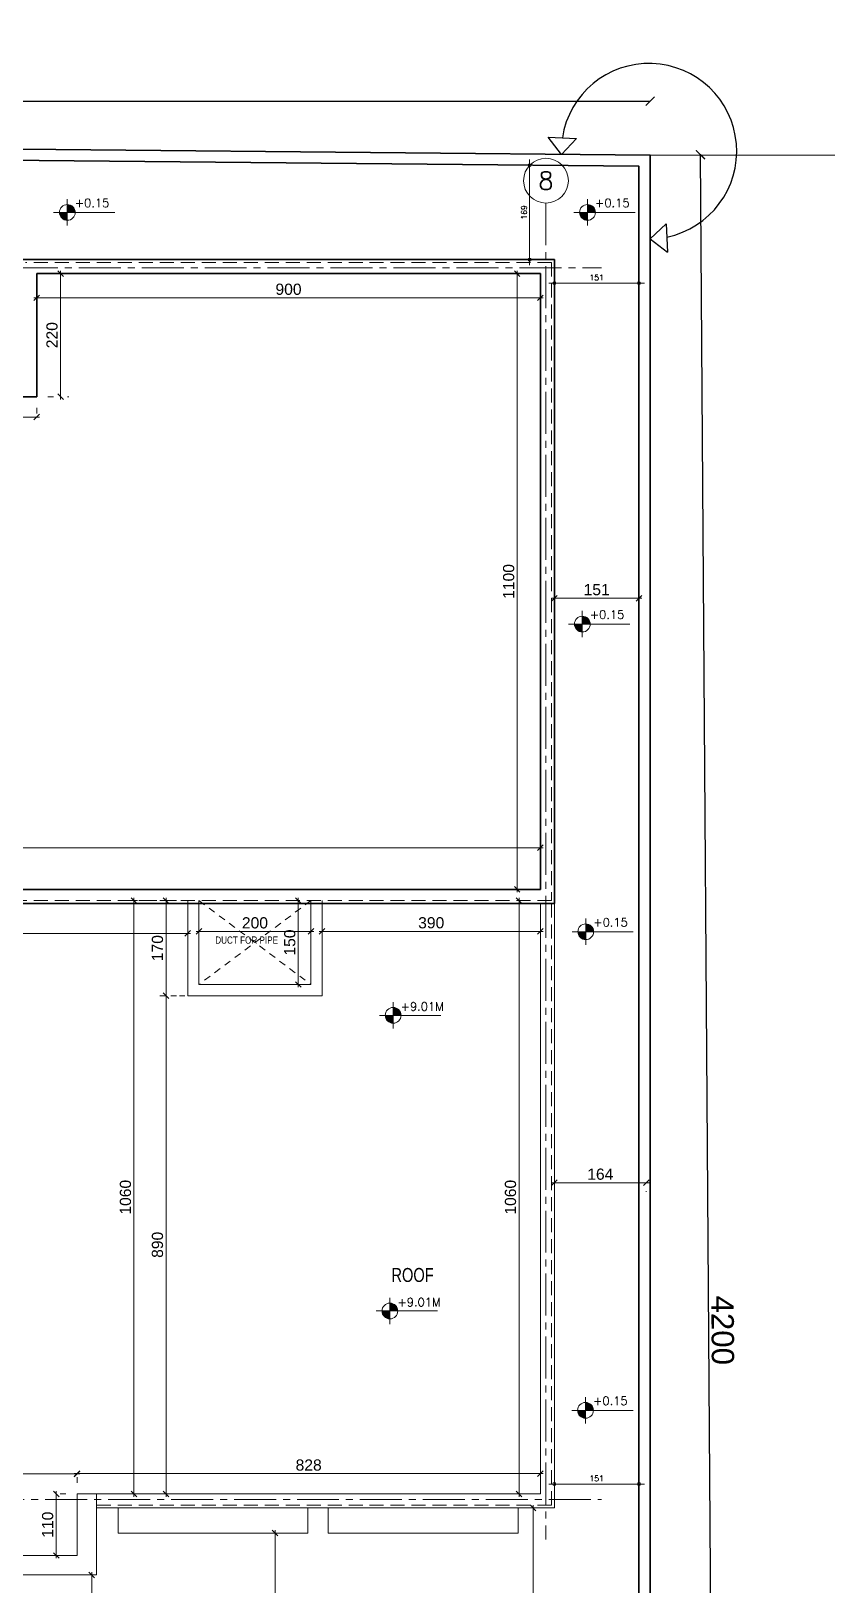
# Model space of a CAD drawing. Header units: millimetres. Extents: x -11627 to -10952, y 10244 to 10588.
# Drawn here: x -11478.81 to -11464.59, y 10466.08 to 10493.84 of the extents above; entities that cross this region are included whole.
import ezdxf
from ezdxf.enums import TextEntityAlignment as Align

# ---------------------------------------------------------------- set-up
doc = ezdxf.new("R2010")
doc.units = ezdxf.units.MM
doc.header["$PDMODE"] = 35
for name, pattern in [('DOT', [0.25, 0, -0.25]), ('GROUND FLOOR XREF - option 3$0$FATHER FR$0$CENTER2', [1.125, 0.75, -0.125, 0.125, -0.125]), ('HIDDEN', [0.375, 0.25, -0.125]), ('HIDDEN2', [0.1875, 0.125, -0.0625])]:
    doc.linetypes.add(name, pattern=pattern)
doc.layers.get('0').update_dxf_attribs({"lineweight": 5})
doc.layers.get('DEFPOINTS').update_dxf_attribs({"lineweight": 5})
for name, color, linetype, lineweight in [('A-AXIS LINE', 8, 'GROUND FLOOR XREF - option 3$0$FATHER FR$0$CENTER2', 0), ('A-AXIS TEXT', 54, 'Continuous', 9), ('A-GEN DIMS INTERNAL', 86, 'Continuous', 5), ('A-LEVEL TAG', 23, 'Continuous', 9), ('A-STAIR HIDDEN', 251, 'HIDDEN', 9), ('A-TEXT', 3, 'Continuous', 13), ('DIM IN', 191, 'Continuous', 5), ('hidden', 251, 'HIDDEN2', 5), ('LINE-3', 21, 'Continuous', 25), ('STAIR', 34, 'Continuous', 5), ('SYMBOLS LEVEL', 233, 'Continuous', 5), ('WALLS', 4, 'Continuous', 35)]:
    doc.layers.add(name, color=color, linetype=linetype, lineweight=lineweight)
doc.layers.add('A-OUTER DIMENSION', color=52, linetype='Continuous')
doc.styles.add('Arcan Template Sheet A1$0$banda$0$BANDA AD-0705$0$ZFP', font='')
doc.styles.add('Axis-Circle', font='ROMANS.shx', dxfattribs={"height": 0.4})
doc.styles.add('GROUND FLOOR XREF - option 3$0$STYLE1', font='arial.ttf', dxfattribs={"height": 0.2})
doc.styles.add('T20-200', font='ROMANS.SHX', dxfattribs={"height": 0.4})
doc.styles.add('T20-50', font='ROMANS.SHX', dxfattribs={"height": 0.1})
doc.styles.add('TEXTS', font='arial.ttf', dxfattribs={"width": 0.8})
doc.styles.get('Arcan Template Sheet A1$0$banda$0$BANDA AD-0705$0$ZFP').set_extended_font_data('Swis721 BT')
doc.dimstyles.new('D50', dxfattribs={"dimtxt": 0.1, "dimasz": 0.05, "dimexe": 0, "dimexo": 0, "dimgap": 0.05, "dimtad": 1, "dimdec": 0, "dimlfac": 100, "dimzin": 0, "dimdsep": 46, "dimtxsty": 'T20-50', "dimblk": 'DOT1', "dimcen": 0.05, "dimse1": 1, "dimse2": 1, "dimclrd": 256, "dimclre": 256, "dimclrt": 256, "dimadec": 0, "dimazin": 0, "dimtfac": 10, "dimtdec": 0, "dimtix": 1, "dimtmove": 2, "dimatfit": 3, "dimldrblk": 'DOT', "dimfxl": 1, "dimtolj": 1, "dimtzin": 0, "dimlwd": -1, "dimlwe": -1, "dimarcsym": 0})
doc.dimstyles.new('DIM 100', dxfattribs={"dimtxt": 0.2, "dimasz": 0.1, "dimexe": 0.15, "dimexo": 0.2, "dimgap": 0.05, "dimtad": 1, "dimdec": 0, "dimlfac": 100, "dimzin": 1, "dimdsep": 46, "dimtxsty": 'GROUND FLOOR XREF - option 3$0$STYLE1', "dimblk": 'OBLIQUE', "dimcen": 0.02, "dimdle": 0.05, "dimclrd": 256, "dimclre": 6, "dimclrt": 3, "dimadec": 1, "dimazin": 0, "dimtfac": 0.9, "dimtdec": 0, "dimtix": 1, "dimtofl": 0, "dimtmove": 2, "dimatfit": 3, "dimldrblk": 'ARCHTICK', "dimfxl": 1, "dimtolj": 1, "dimtzin": 12, "dimlwd": -1, "dimlwe": -1, "dimarcsym": 0})
doc.dimstyles.new('DIM-LAYOUT', dxfattribs={"dimscale": 0.08, "dimtxt": 5, "dimasz": 2, "dimexe": 100, "dimexo": 100, "dimgap": 0.5, "dimtad": 1, "dimdec": 0, "dimlfac": 100, "dimdsep": 46, "dimtxsty": 'Arcan Template Sheet A1$0$banda$0$BANDA AD-0705$0$ZFP', "dimblk": 'ARCHTICK', "dimcen": 0.2, "dimse1": 1, "dimse2": 1, "dimclrd": 256, "dimclre": 256, "dimclrt": 30, "dimazin": 2, "dimtfac": 1, "dimtdec": 0, "dimtix": 1, "dimtmove": 2, "dimatfit": 3, "dimldrblk": 'ARCHTICK', "dimfxl": 1, "dimtolj": 1, "dimtzin": 0, "dimlwd": -1, "dimarcsym": 0})

# ---------------------------------------------------------------- blocks, each defined once
blk = doc.blocks.new('_ArchTick')
at = {"color": 0, "linetype": 'ByBlock', "const_width": 0.15}
blk.add_lwpolyline([(-0.5, -0.5), (0.5, 0.5)], dxfattribs=at)
blk = doc.blocks.new('*D731')
at = {"layer": 'A-OUTER DIMENSION', "transparency": 16777216}
blk.add_line((-11466.547, 10449.633), (-11466.847, 10491.633), dxfattribs=at)
at = {"layer": 'DEFPOINTS', "color": 0, "transparency": 16777216}
for p in [(-11467.746, 10491.626), (-11466.847, 10491.633), (-11467.446, 10449.626)]:
    blk.add_point(p, dxfattribs=at)
at = {"layer": 'A-OUTER DIMENSION', "transparency": 16777216, "xscale": 0.16, "yscale": 0.16, "zscale": 0.16}
for p, rotation in [((-11466.847, 10491.633), 90.40924860803396), ((-11466.547, 10449.633), 270.409248608034)]:
    blk.add_blockref('_ArchTick', p, dxfattribs=dict(at, rotation=rotation))
at = {"layer": 'A-OUTER DIMENSION', "color": 30, "transparency": 16777216, "insert": (-11466.452, 10470.634), "char_height": 0.4, "attachment_point": 5, "rotation": 270.4092, "style": 'Arcan Template Sheet A1$0$banda$0$BANDA AD-0705$0$ZFP'}
blk.add_mtext('\\A1;4200', dxfattribs=at)
blk = doc.blocks.new('_Oblique')
at = {"color": 0, "linetype": 'ByBlock', "lineweight": -2}
blk.add_line((-0.5, -0.5), (0.5, 0.5), dxfattribs=at)
blk = doc.blocks.new('*D736')
at = {"layer": 'A-GEN DIMS INTERNAL', "color": 6, "linetype": 'DOT', "transparency": 16777216}
for p, q in [((-11475.808, 10478.11), (-11475.808, 10477.609)), ((-11473.808, 10478.11), (-11473.808, 10477.609))]:
    blk.add_line(p, q, dxfattribs=at)
at = {"layer": 'A-GEN DIMS INTERNAL', "transparency": 16777216}
blk.add_line((-11475.858, 10477.759), (-11473.758, 10477.759), dxfattribs=at)
at = {"layer": 'DEFPOINTS', "color": 0, "transparency": 16777216}
for p in [(-11475.808, 10478.31), (-11473.808, 10478.31), (-11473.808, 10477.759)]:
    blk.add_point(p, dxfattribs=at)
at = {"layer": 'A-GEN DIMS INTERNAL', "transparency": 16777216, "xscale": 0.1, "yscale": 0.1, "zscale": 0.1, "rotation": 180}
blk.add_blockref('_Oblique', (-11475.808, 10477.759), dxfattribs=at)
at = {"layer": 'A-GEN DIMS INTERNAL', "transparency": 16777216, "xscale": 0.1, "yscale": 0.1, "zscale": 0.1}
blk.add_blockref('_Oblique', (-11473.808, 10477.759), dxfattribs=at)
at = {"layer": 'A-GEN DIMS INTERNAL', "color": 3, "transparency": 16777216, "insert": (-11474.808, 10477.911), "char_height": 0.2, "attachment_point": 5, "style": 'GROUND FLOOR XREF - option 3$0$STYLE1'}
blk.add_mtext('\\A1;200', dxfattribs=at)
blk = doc.blocks.new('*D692')
at = {"layer": 'A-GEN DIMS INTERNAL', "transparency": 16777216}
blk.add_line((-11474.033, 10476.76), (-11474.033, 10478.36), dxfattribs=at)
at = {"layer": 'A-GEN DIMS INTERNAL', "color": 6, "linetype": 'DOT', "transparency": 16777216}
for p, q in [((-11474.008, 10478.31), (-11474.183, 10478.31)), ((-11474.008, 10476.81), (-11474.183, 10476.81))]:
    blk.add_line(p, q, dxfattribs=at)
at = {"layer": 'DEFPOINTS', "color": 0, "transparency": 16777216}
for p in [(-11474.033, 10478.31), (-11473.808, 10478.31), (-11473.808, 10476.81)]:
    blk.add_point(p, dxfattribs=at)
at = {"layer": 'A-GEN DIMS INTERNAL', "transparency": 16777216, "xscale": 0.1, "yscale": 0.1, "zscale": 0.1}
for p, rotation in [((-11474.033, 10478.31), 90), ((-11474.033, 10476.81), 270)]:
    blk.add_blockref('_Oblique', p, dxfattribs=dict(at, rotation=rotation))
at = {"layer": 'A-GEN DIMS INTERNAL', "color": 3, "transparency": 16777216, "insert": (-11474.185, 10477.56), "char_height": 0.2, "attachment_point": 5, "rotation": 90, "style": 'GROUND FLOOR XREF - option 3$0$STYLE1'}
blk.add_mtext('\\A1;150', dxfattribs=at)
blk = doc.blocks.new('Axis-Circle')
at = {"color": 0}
blk.add_circle((0, 0), 0.4, dxfattribs=at)
at = {"color": 4, "style": 'Axis-Circle'}
blk.add_attdef('NO', text='', height=0.32, dxfattribs=at).set_placement((0, 0), align=Align.MIDDLE_CENTER)
blk = doc.blocks.new('*D693')
at = {"layer": 'A-GEN DIMS INTERNAL', "transparency": 16777216}
blk.add_line((-11470.088, 10478.36), (-11470.088, 10467.66), dxfattribs=at)
at = {"layer": 'A-GEN DIMS INTERNAL', "color": 6, "linetype": 'DOT', "transparency": 16777216}
for p, q in [((-11469.908, 10478.31), (-11470.238, 10478.31)), ((-11469.908, 10467.71), (-11470.238, 10467.71))]:
    blk.add_line(p, q, dxfattribs=at)
at = {"layer": 'DEFPOINTS', "color": 0, "transparency": 16777216}
for p in [(-11469.708, 10478.31), (-11470.088, 10467.71), (-11469.708, 10467.71)]:
    blk.add_point(p, dxfattribs=at)
at = {"layer": 'A-GEN DIMS INTERNAL', "transparency": 16777216, "xscale": 0.1, "yscale": 0.1, "zscale": 0.1}
for p, rotation in [((-11470.088, 10478.31), 90), ((-11470.088, 10467.71), 270)]:
    blk.add_blockref('_Oblique', p, dxfattribs=dict(at, rotation=rotation))
at = {"layer": 'A-GEN DIMS INTERNAL', "color": 3, "transparency": 16777216, "insert": (-11470.241, 10473.01), "char_height": 0.2, "attachment_point": 5, "rotation": 90, "style": 'GROUND FLOOR XREF - option 3$0$STYLE1'}
blk.add_mtext('\\A1;1060', dxfattribs=at)
blk = doc.blocks.new('*D694')
at = {"layer": 'A-GEN DIMS INTERNAL', "transparency": 16777216}
blk.add_line((-11469.658, 10468.072), (-11478.037, 10468.072), dxfattribs=at)
at = {"layer": 'A-GEN DIMS INTERNAL', "color": 6, "linetype": 'DOT', "transparency": 16777216}
for p, q in [((-11477.987, 10467.91), (-11477.987, 10468.222)), ((-11469.708, 10467.91), (-11469.708, 10468.222))]:
    blk.add_line(p, q, dxfattribs=at)
at = {"layer": 'DEFPOINTS', "color": 0, "transparency": 16777216}
for p in [(-11477.987, 10468.072), (-11477.987, 10467.71), (-11469.708, 10467.71)]:
    blk.add_point(p, dxfattribs=at)
at = {"layer": 'A-GEN DIMS INTERNAL', "transparency": 16777216, "xscale": 0.1, "yscale": 0.1, "zscale": 0.1, "rotation": 180}
blk.add_blockref('_Oblique', (-11477.987, 10468.072), dxfattribs=at)
at = {"layer": 'A-GEN DIMS INTERNAL', "transparency": 16777216, "xscale": 0.1, "yscale": 0.1, "zscale": 0.1}
blk.add_blockref('_Oblique', (-11469.708, 10468.072), dxfattribs=at)
at = {"layer": 'A-GEN DIMS INTERNAL', "color": 3, "transparency": 16777216, "insert": (-11473.848, 10468.225), "char_height": 0.2, "attachment_point": 5, "style": 'GROUND FLOOR XREF - option 3$0$STYLE1'}
blk.add_mtext('\\A1;828', dxfattribs=at)
blk = doc.blocks.new('*D699')
at = {"layer": 'A-GEN DIMS INTERNAL', "transparency": 16777216}
blk.add_line((-11484.558, 10477.723), (-11475.958, 10477.723), dxfattribs=at)
at = {"layer": 'A-GEN DIMS INTERNAL', "color": 6, "linetype": 'DOT', "transparency": 16777216}
for p, q in [((-11484.508, 10477.615), (-11484.508, 10477.573)), ((-11476.008, 10477.615), (-11476.008, 10477.573))]:
    blk.add_line(p, q, dxfattribs=at)
at = {"layer": 'DEFPOINTS', "color": 0, "transparency": 16777216}
for p in [(-11484.508, 10477.815), (-11476.008, 10477.815), (-11476.008, 10477.723)]:
    blk.add_point(p, dxfattribs=at)
at = {"layer": 'A-GEN DIMS INTERNAL', "transparency": 16777216, "xscale": 0.1, "yscale": 0.1, "zscale": 0.1, "rotation": 180}
blk.add_blockref('_Oblique', (-11484.508, 10477.723), dxfattribs=at)
at = {"layer": 'A-GEN DIMS INTERNAL', "transparency": 16777216, "xscale": 0.1, "yscale": 0.1, "zscale": 0.1}
blk.add_blockref('_Oblique', (-11476.008, 10477.723), dxfattribs=at)
at = {"layer": 'A-GEN DIMS INTERNAL', "color": 3, "transparency": 16777216, "insert": (-11480.258, 10477.875), "char_height": 0.2, "attachment_point": 5, "style": 'GROUND FLOOR XREF - option 3$0$STYLE1'}
blk.add_mtext('\\A1;850', dxfattribs=at)
blk = doc.blocks.new('*D700')
at = {"layer": 'A-GEN DIMS INTERNAL', "transparency": 16777216}
blk.add_line((-11473.658, 10477.76), (-11469.658, 10477.76), dxfattribs=at)
at = {"layer": 'A-GEN DIMS INTERNAL', "color": 6, "linetype": 'DOT', "transparency": 16777216}
for p, q in [((-11473.608, 10477.625), (-11473.608, 10477.61)), ((-11469.708, 10477.625), (-11469.708, 10477.61))]:
    blk.add_line(p, q, dxfattribs=at)
at = {"layer": 'DEFPOINTS', "color": 0, "transparency": 16777216}
for p in [(-11473.608, 10477.825), (-11469.708, 10477.825), (-11469.708, 10477.76)]:
    blk.add_point(p, dxfattribs=at)
at = {"layer": 'A-GEN DIMS INTERNAL', "transparency": 16777216, "xscale": 0.1, "yscale": 0.1, "zscale": 0.1, "rotation": 180}
blk.add_blockref('_Oblique', (-11473.608, 10477.76), dxfattribs=at)
at = {"layer": 'A-GEN DIMS INTERNAL', "transparency": 16777216, "xscale": 0.1, "yscale": 0.1, "zscale": 0.1}
blk.add_blockref('_Oblique', (-11469.708, 10477.76), dxfattribs=at)
at = {"layer": 'A-GEN DIMS INTERNAL', "color": 3, "transparency": 16777216, "insert": (-11471.658, 10477.912), "char_height": 0.2, "attachment_point": 5, "style": 'GROUND FLOOR XREF - option 3$0$STYLE1'}
blk.add_mtext('\\A1;390', dxfattribs=at)
blk = doc.blocks.new('*D701')
at = {"layer": 'A-GEN DIMS INTERNAL', "transparency": 16777216}
blk.add_line((-11476.397, 10476.56), (-11476.397, 10478.36), dxfattribs=at)
at = {"layer": 'A-GEN DIMS INTERNAL', "color": 6, "linetype": 'DOT', "transparency": 16777216}
for p, q in [((-11476.208, 10478.31), (-11476.547, 10478.31)), ((-11476.208, 10476.61), (-11476.547, 10476.61))]:
    blk.add_line(p, q, dxfattribs=at)
at = {"layer": 'DEFPOINTS', "color": 0, "transparency": 16777216}
for p in [(-11476.397, 10478.31), (-11476.008, 10478.31), (-11476.008, 10476.61)]:
    blk.add_point(p, dxfattribs=at)
at = {"layer": 'A-GEN DIMS INTERNAL', "transparency": 16777216, "xscale": 0.1, "yscale": 0.1, "zscale": 0.1}
for p, rotation in [((-11476.397, 10478.31), 90), ((-11476.397, 10476.61), 270)]:
    blk.add_blockref('_Oblique', p, dxfattribs=dict(at, rotation=rotation))
at = {"layer": 'A-GEN DIMS INTERNAL', "color": 3, "transparency": 16777216, "insert": (-11476.549, 10477.46), "char_height": 0.2, "attachment_point": 5, "rotation": 90, "style": 'GROUND FLOOR XREF - option 3$0$STYLE1'}
blk.add_mtext('\\A1;170', dxfattribs=at)
blk = doc.blocks.new('*D703')
at = {"layer": 'A-GEN DIMS INTERNAL', "transparency": 16777216}
blk.add_line((-11476.397, 10476.66), (-11476.397, 10467.66), dxfattribs=at)
at = {"layer": 'A-GEN DIMS INTERNAL', "color": 6, "linetype": 'DOT', "transparency": 16777216}
for p, q in [((-11475.008, 10476.61), (-11476.547, 10476.61)), ((-11475.008, 10467.71), (-11476.547, 10467.71))]:
    blk.add_line(p, q, dxfattribs=at)
at = {"layer": 'DEFPOINTS', "color": 0, "transparency": 16777216}
for p in [(-11474.808, 10476.61), (-11476.397, 10467.71), (-11474.808, 10467.71)]:
    blk.add_point(p, dxfattribs=at)
at = {"layer": 'A-GEN DIMS INTERNAL', "transparency": 16777216, "xscale": 0.1, "yscale": 0.1, "zscale": 0.1}
for p, rotation in [((-11476.397, 10476.61), 90), ((-11476.397, 10467.71), 270)]:
    blk.add_blockref('_Oblique', p, dxfattribs=dict(at, rotation=rotation))
at = {"layer": 'A-GEN DIMS INTERNAL', "color": 3, "transparency": 16777216, "insert": (-11476.549, 10472.16), "char_height": 0.2, "attachment_point": 5, "rotation": 90, "style": 'GROUND FLOOR XREF - option 3$0$STYLE1'}
blk.add_mtext('\\A1;890', dxfattribs=at)
blk = doc.blocks.new('*D704')
at = {"layer": 'A-GEN DIMS INTERNAL', "transparency": 16777216}
blk.add_line((-11476.969, 10478.36), (-11476.969, 10467.66), dxfattribs=at)
at = {"layer": 'A-GEN DIMS INTERNAL', "color": 6, "linetype": 'DOT', "transparency": 16777216}
for p, q in [((-11476.208, 10478.31), (-11477.119, 10478.31)), ((-11476.208, 10467.71), (-11477.119, 10467.71))]:
    blk.add_line(p, q, dxfattribs=at)
at = {"layer": 'DEFPOINTS', "color": 0, "transparency": 16777216}
for p in [(-11476.008, 10478.31), (-11476.969, 10467.71), (-11476.008, 10467.71)]:
    blk.add_point(p, dxfattribs=at)
at = {"layer": 'A-GEN DIMS INTERNAL', "transparency": 16777216, "xscale": 0.1, "yscale": 0.1, "zscale": 0.1}
for p, rotation in [((-11476.969, 10478.31), 90), ((-11476.969, 10467.71), 270)]:
    blk.add_blockref('_Oblique', p, dxfattribs=dict(at, rotation=rotation))
at = {"layer": 'A-GEN DIMS INTERNAL', "color": 3, "transparency": 16777216, "insert": (-11477.121, 10473.01), "char_height": 0.2, "attachment_point": 5, "rotation": 90, "style": 'GROUND FLOOR XREF - option 3$0$STYLE1'}
blk.add_mtext('\\A1;1060', dxfattribs=at)
blk = doc.blocks.new('*D708')
at = {"layer": 'A-GEN DIMS INTERNAL', "transparency": 16777216}
blk.add_line((-11482.637, 10468.066), (-11477.937, 10468.066), dxfattribs=at)
at = {"layer": 'A-GEN DIMS INTERNAL', "color": 6, "linetype": 'DOT', "transparency": 16777216}
for p, q in [((-11482.587, 10467.91), (-11482.587, 10468.216)), ((-11477.987, 10467.91), (-11477.987, 10468.216))]:
    blk.add_line(p, q, dxfattribs=at)
at = {"layer": 'DEFPOINTS', "color": 0, "transparency": 16777216}
for p in [(-11477.987, 10468.066), (-11482.587, 10467.71), (-11477.987, 10467.71)]:
    blk.add_point(p, dxfattribs=at)
at = {"layer": 'A-GEN DIMS INTERNAL', "transparency": 16777216, "xscale": 0.1, "yscale": 0.1, "zscale": 0.1, "rotation": 180}
blk.add_blockref('_Oblique', (-11482.587, 10468.066), dxfattribs=at)
at = {"layer": 'A-GEN DIMS INTERNAL', "transparency": 16777216, "xscale": 0.1, "yscale": 0.1, "zscale": 0.1}
blk.add_blockref('_Oblique', (-11477.987, 10468.066), dxfattribs=at)
at = {"layer": 'A-GEN DIMS INTERNAL', "color": 3, "transparency": 16777216, "insert": (-11480.287, 10468.218), "char_height": 0.2, "attachment_point": 5, "style": 'GROUND FLOOR XREF - option 3$0$STYLE1'}
blk.add_mtext('\\A1;460', dxfattribs=at)
blk = doc.blocks.new('*D709')
at = {"layer": 'A-GEN DIMS INTERNAL', "color": 6, "linetype": 'DOT', "transparency": 16777216}
for p, q in [((-11478.187, 10467.71), (-11478.509, 10467.71)), ((-11478.187, 10466.61), (-11478.509, 10466.61))]:
    blk.add_line(p, q, dxfattribs=at)
at = {"layer": 'A-GEN DIMS INTERNAL', "transparency": 16777216}
blk.add_line((-11478.359, 10466.56), (-11478.359, 10467.76), dxfattribs=at)
at = {"layer": 'DEFPOINTS', "color": 0, "transparency": 16777216}
for p in [(-11478.359, 10467.71), (-11477.987, 10467.71), (-11477.987, 10466.61)]:
    blk.add_point(p, dxfattribs=at)
at = {"layer": 'A-GEN DIMS INTERNAL', "transparency": 16777216, "xscale": 0.1, "yscale": 0.1, "zscale": 0.1}
for p, rotation in [((-11478.359, 10467.71), 90), ((-11478.359, 10466.61), 270)]:
    blk.add_blockref('_Oblique', p, dxfattribs=dict(at, rotation=rotation))
at = {"layer": 'A-GEN DIMS INTERNAL', "color": 3, "transparency": 16777216, "insert": (-11478.511, 10467.16), "char_height": 0.2, "attachment_point": 5, "rotation": 90, "style": 'GROUND FLOOR XREF - option 3$0$STYLE1'}
blk.add_mtext('\\A1;110', dxfattribs=at)
blk = doc.blocks.new('DDW')
at = {"layer": 'SYMBOLS LEVEL'}
h = blk.add_hatch(color=256, dxfattribs=at)
edge = h.paths.add_edge_path()
edge.add_line((-11621.43, 10035.115), (-11621.43, 10034.975))
edge.add_line((-11621.43, 10034.975), (-11621.289, 10034.975))
edge.add_arc((-11621.43, 10034.975), 0.141, 0, 90)
edge = h.paths.add_edge_path()
edge.add_line((-11621.43, 10034.834), (-11621.43, 10034.975))
edge.add_line((-11621.43, 10034.975), (-11621.571, 10034.975))
edge.add_arc((-11621.43, 10034.975), 0.141, 180, 270)
for p, q in [((-11621.43, 10034.74), (-11621.43, 10035.209)), ((-11621.674, 10034.975), (-11620.58, 10034.975))]:
    blk.add_line(p, q, dxfattribs=at)
blk.add_circle((-11621.43, 10034.975), 0.141, dxfattribs=at)
blk = doc.blocks.new('TTGTGTG')
at = {"layer": 'STAIR'}
for p, q in [((-11225.514, 10451.209, -5.564), (-11225.514, 10450.76, -5.564)), ((-11222.123, 10451.209, -5.564), (-11222.123, 10450.76, -5.564)), ((-11222.123, 10450.76), (-11225.514, 10450.76))]:
    blk.add_line(p, q, dxfattribs=at)
blk = doc.blocks.new('*D714')
at = {"layer": 'A-GEN DIMS INTERNAL', "transparency": 16777216}
blk.add_line((-11481.908, 10486.946), (-11478.658, 10486.946), dxfattribs=at)
at = {"layer": 'A-GEN DIMS INTERNAL', "color": 6, "linetype": 'DOT', "transparency": 16777216}
for p, q in [((-11481.858, 10487.11), (-11481.858, 10486.796)), ((-11478.708, 10487.11), (-11478.708, 10486.796))]:
    blk.add_line(p, q, dxfattribs=at)
at = {"layer": 'DEFPOINTS', "color": 0, "transparency": 16777216}
for p in [(-11481.858, 10487.31), (-11478.708, 10487.31), (-11478.708, 10486.946)]:
    blk.add_point(p, dxfattribs=at)
at = {"layer": 'A-GEN DIMS INTERNAL', "transparency": 16777216, "xscale": 0.1, "yscale": 0.1, "zscale": 0.1, "rotation": 180}
blk.add_blockref('_Oblique', (-11481.858, 10486.946), dxfattribs=at)
at = {"layer": 'A-GEN DIMS INTERNAL', "transparency": 16777216, "xscale": 0.1, "yscale": 0.1, "zscale": 0.1}
blk.add_blockref('_Oblique', (-11478.708, 10486.946), dxfattribs=at)
at = {"layer": 'A-GEN DIMS INTERNAL', "color": 3, "transparency": 16777216, "insert": (-11480.283, 10487.098), "char_height": 0.2, "attachment_point": 5, "style": 'GROUND FLOOR XREF - option 3$0$STYLE1'}
blk.add_mtext('\\A1;315', dxfattribs=at)
blk = doc.blocks.new('*D715')
at = {"layer": 'A-GEN DIMS INTERNAL', "color": 6, "linetype": 'DOT', "transparency": 16777216}
for p, q in [((-11478.508, 10489.51), (-11478.131, 10489.51)), ((-11478.508, 10487.31), (-11478.131, 10487.31))]:
    blk.add_line(p, q, dxfattribs=at)
at = {"layer": 'A-GEN DIMS INTERNAL', "transparency": 16777216}
blk.add_line((-11478.281, 10487.26), (-11478.281, 10489.56), dxfattribs=at)
at = {"layer": 'DEFPOINTS', "color": 0, "transparency": 16777216}
for p in [(-11478.708, 10489.51), (-11478.281, 10489.51), (-11478.708, 10487.31)]:
    blk.add_point(p, dxfattribs=at)
at = {"layer": 'A-GEN DIMS INTERNAL', "transparency": 16777216, "xscale": 0.1, "yscale": 0.1, "zscale": 0.1}
for p, rotation in [((-11478.281, 10489.51), 90), ((-11478.281, 10487.31), 270)]:
    blk.add_blockref('_Oblique', p, dxfattribs=dict(at, rotation=rotation))
at = {"layer": 'A-GEN DIMS INTERNAL', "color": 3, "transparency": 16777216, "insert": (-11478.433, 10488.41), "char_height": 0.2, "attachment_point": 5, "rotation": 90, "style": 'GROUND FLOOR XREF - option 3$0$STYLE1'}
blk.add_mtext('\\A1;220', dxfattribs=at)
blk = doc.blocks.new('*D716')
at = {"layer": 'A-GEN DIMS INTERNAL', "color": 6, "linetype": 'DOT', "transparency": 16777216}
for p, q in [((-11478.708, 10489.31), (-11478.708, 10488.927)), ((-11469.708, 10489.31), (-11469.708, 10488.927))]:
    blk.add_line(p, q, dxfattribs=at)
at = {"layer": 'A-GEN DIMS INTERNAL', "transparency": 16777216}
blk.add_line((-11478.758, 10489.077), (-11469.658, 10489.077), dxfattribs=at)
at = {"layer": 'DEFPOINTS', "color": 0, "transparency": 16777216}
for p in [(-11478.708, 10489.51), (-11469.708, 10489.51), (-11469.708, 10489.077)]:
    blk.add_point(p, dxfattribs=at)
at = {"layer": 'A-GEN DIMS INTERNAL', "transparency": 16777216, "xscale": 0.1, "yscale": 0.1, "zscale": 0.1, "rotation": 180}
blk.add_blockref('_Oblique', (-11478.708, 10489.077), dxfattribs=at)
at = {"layer": 'A-GEN DIMS INTERNAL', "transparency": 16777216, "xscale": 0.1, "yscale": 0.1, "zscale": 0.1}
blk.add_blockref('_Oblique', (-11469.708, 10489.077), dxfattribs=at)
at = {"layer": 'A-GEN DIMS INTERNAL', "color": 3, "transparency": 16777216, "insert": (-11474.208, 10489.229), "char_height": 0.2, "attachment_point": 5, "style": 'GROUND FLOOR XREF - option 3$0$STYLE1'}
blk.add_mtext('\\A1;900', dxfattribs=at)
blk = doc.blocks.new('*D717')
at = {"layer": 'A-GEN DIMS INTERNAL', "color": 6, "linetype": 'DOT', "transparency": 16777216}
for p, q in [((-11469.908, 10489.51), (-11470.272, 10489.51)), ((-11469.908, 10478.51), (-11470.272, 10478.51))]:
    blk.add_line(p, q, dxfattribs=at)
at = {"layer": 'A-GEN DIMS INTERNAL', "transparency": 16777216}
blk.add_line((-11470.122, 10489.56), (-11470.122, 10478.46), dxfattribs=at)
at = {"layer": 'DEFPOINTS', "color": 0, "transparency": 16777216}
for p in [(-11469.708, 10489.51), (-11470.122, 10478.51), (-11469.708, 10478.51)]:
    blk.add_point(p, dxfattribs=at)
at = {"layer": 'A-GEN DIMS INTERNAL', "transparency": 16777216, "xscale": 0.1, "yscale": 0.1, "zscale": 0.1}
for p, rotation in [((-11470.122, 10489.51), 90), ((-11470.122, 10478.51), 270)]:
    blk.add_blockref('_Oblique', p, dxfattribs=dict(at, rotation=rotation))
at = {"layer": 'A-GEN DIMS INTERNAL', "color": 3, "transparency": 16777216, "insert": (-11470.274, 10484.01), "char_height": 0.2, "attachment_point": 5, "rotation": 90, "style": 'GROUND FLOOR XREF - option 3$0$STYLE1'}
blk.add_mtext('\\A1;1100', dxfattribs=at)
blk = doc.blocks.new('*D718')
at = {"layer": 'A-GEN DIMS INTERNAL', "transparency": 16777216}
blk.add_line((-11469.658, 10479.254), (-11490.858, 10479.254), dxfattribs=at)
at = {"layer": 'A-GEN DIMS INTERNAL', "color": 6, "linetype": 'DOT', "transparency": 16777216}
for p, q in [((-11490.808, 10478.71), (-11490.808, 10479.404)), ((-11469.708, 10478.71), (-11469.708, 10479.404))]:
    blk.add_line(p, q, dxfattribs=at)
at = {"layer": 'DEFPOINTS', "color": 0, "transparency": 16777216}
for p in [(-11490.808, 10479.254), (-11490.808, 10478.51), (-11469.708, 10478.51)]:
    blk.add_point(p, dxfattribs=at)
at = {"layer": 'A-GEN DIMS INTERNAL', "transparency": 16777216, "xscale": 0.1, "yscale": 0.1, "zscale": 0.1, "rotation": 180}
blk.add_blockref('_Oblique', (-11490.808, 10479.254), dxfattribs=at)
at = {"layer": 'A-GEN DIMS INTERNAL', "transparency": 16777216, "xscale": 0.1, "yscale": 0.1, "zscale": 0.1}
blk.add_blockref('_Oblique', (-11469.708, 10479.254), dxfattribs=at)
at = {"layer": 'A-GEN DIMS INTERNAL', "color": 3, "transparency": 16777216, "insert": (-11480.258, 10479.406), "char_height": 0.2, "attachment_point": 5, "style": 'GROUND FLOOR XREF - option 3$0$STYLE1'}
blk.add_mtext('\\A1;2110', dxfattribs=at)
blk = doc.blocks.new('*D720')
at = {"layer": 'A-GEN DIMS INTERNAL', "transparency": 16777216}
blk.add_line((-11469.508, 10473.269), (-11467.765, 10473.269), dxfattribs=at)
at = {"layer": 'A-GEN DIMS INTERNAL', "color": 6, "linetype": 'DOT', "transparency": 16777216}
for p, q in [((-11469.458, 10473.097), (-11469.458, 10473.119)), ((-11467.815, 10473.109), (-11467.815, 10473.119))]:
    blk.add_line(p, q, dxfattribs=at)
at = {"layer": 'DEFPOINTS', "color": 0, "transparency": 16777216}
for p in [(-11469.458, 10473.297), (-11467.815, 10473.309), (-11467.815, 10473.269)]:
    blk.add_point(p, dxfattribs=at)
at = {"layer": 'A-GEN DIMS INTERNAL', "transparency": 16777216, "xscale": 0.1, "yscale": 0.1, "zscale": 0.1, "rotation": 180}
blk.add_blockref('_Oblique', (-11469.458, 10473.269), dxfattribs=at)
at = {"layer": 'A-GEN DIMS INTERNAL', "transparency": 16777216, "xscale": 0.1, "yscale": 0.1, "zscale": 0.1}
blk.add_blockref('_Oblique', (-11467.815, 10473.269), dxfattribs=at)
at = {"layer": 'A-GEN DIMS INTERNAL', "color": 3, "transparency": 16777216, "insert": (-11468.637, 10473.421), "char_height": 0.2, "attachment_point": 5, "style": 'GROUND FLOOR XREF - option 3$0$STYLE1'}
blk.add_mtext('\\A1;164', dxfattribs=at)
blk = doc.blocks.new('*D721')
at = {"layer": 'A-GEN DIMS INTERNAL', "color": 6, "linetype": 'DOT', "transparency": 16777216}
for p, q in [((-11467.946, 10483.881), (-11467.946, 10483.86)), ((-11469.458, 10483.87), (-11469.458, 10483.86))]:
    blk.add_line(p, q, dxfattribs=at)
at = {"layer": 'A-GEN DIMS INTERNAL', "transparency": 16777216}
blk.add_line((-11469.508, 10483.71), (-11467.896, 10483.71), dxfattribs=at)
at = {"layer": 'DEFPOINTS', "color": 0, "transparency": 16777216}
for p in [(-11469.458, 10483.67), (-11467.946, 10483.71), (-11467.946, 10483.681)]:
    blk.add_point(p, dxfattribs=at)
at = {"layer": 'A-GEN DIMS INTERNAL', "transparency": 16777216, "xscale": 0.1, "yscale": 0.1, "zscale": 0.1, "rotation": 180}
blk.add_blockref('_Oblique', (-11469.458, 10483.71), dxfattribs=at)
at = {"layer": 'A-GEN DIMS INTERNAL', "transparency": 16777216, "xscale": 0.1, "yscale": 0.1, "zscale": 0.1}
blk.add_blockref('_Oblique', (-11467.946, 10483.71), dxfattribs=at)
at = {"layer": 'A-GEN DIMS INTERNAL', "color": 3, "transparency": 16777216, "insert": (-11468.702, 10483.863), "char_height": 0.2, "attachment_point": 5, "style": 'GROUND FLOOR XREF - option 3$0$STYLE1'}
blk.add_mtext('\\A1;151', dxfattribs=at)
blk = doc.blocks.new('*D722')
at = {"layer": 'A-GEN DIMS INTERNAL', "transparency": 16777216}
blk.add_line((-11469.837, 10467.51), (-11469.837, 10456.145), dxfattribs=at)
at = {"layer": 'A-GEN DIMS INTERNAL', "color": 6, "linetype": 'DOT', "transparency": 16777216}
for p, q in [((-11470.635, 10467.46), (-11469.687, 10467.46)), ((-11470.635, 10456.195), (-11469.687, 10456.195))]:
    blk.add_line(p, q, dxfattribs=at)
at = {"layer": 'DEFPOINTS', "color": 0, "transparency": 16777216}
for p in [(-11470.835, 10467.46), (-11470.835, 10456.195), (-11469.837, 10456.195)]:
    blk.add_point(p, dxfattribs=at)
at = {"layer": 'A-GEN DIMS INTERNAL', "transparency": 16777216, "xscale": 0.1, "yscale": 0.1, "zscale": 0.1}
for p, rotation in [((-11469.837, 10467.46), 90), ((-11469.837, 10456.195), 270)]:
    blk.add_blockref('_Oblique', p, dxfattribs=dict(at, rotation=rotation))
at = {"layer": 'A-GEN DIMS INTERNAL', "color": 3, "transparency": 16777216, "insert": (-11469.989, 10461.827), "char_height": 0.2, "attachment_point": 5, "rotation": 90, "style": 'GROUND FLOOR XREF - option 3$0$STYLE1'}
blk.add_mtext('\\A1;1126', dxfattribs=at)
blk = doc.blocks.new('*D723')
at = {"layer": 'A-GEN DIMS INTERNAL', "color": 6, "linetype": 'DOT', "transparency": 16777216}
for p, q in [((-11477.841, 10466.263), (-11477.874, 10466.263)), ((-11477.839, 10449.921), (-11477.874, 10449.921))]:
    blk.add_line(p, q, dxfattribs=at)
at = {"layer": 'A-GEN DIMS INTERNAL', "transparency": 16777216}
blk.add_line((-11477.724, 10466.313), (-11477.724, 10449.871), dxfattribs=at)
at = {"layer": 'DEFPOINTS', "color": 0, "transparency": 16777216}
for p in [(-11477.641, 10466.263), (-11477.724, 10449.921), (-11477.639, 10449.921)]:
    blk.add_point(p, dxfattribs=at)
at = {"layer": 'A-GEN DIMS INTERNAL', "transparency": 16777216, "xscale": 0.1, "yscale": 0.1, "zscale": 0.1}
for p, rotation in [((-11477.724, 10466.263), 90), ((-11477.724, 10449.921), 270)]:
    blk.add_blockref('_Oblique', p, dxfattribs=dict(at, rotation=rotation))
at = {"layer": 'A-GEN DIMS INTERNAL', "color": 3, "transparency": 16777216, "insert": (-11477.876, 10458.092), "char_height": 0.2, "attachment_point": 5, "rotation": 90, "style": 'GROUND FLOOR XREF - option 3$0$STYLE1'}
blk.add_mtext('\\A1;1634', dxfattribs=at)
blk = doc.blocks.new('*D727')
at = {"layer": 'A-GEN DIMS INTERNAL', "color": 6, "linetype": 'DOT', "transparency": 16777216}
for p, q in [((-11474.528, 10467.01), (-11474.598, 10467.01)), ((-11475.873, 10449.766), (-11474.298, 10449.766))]:
    blk.add_line(p, q, dxfattribs=at)
at = {"layer": 'A-GEN DIMS INTERNAL', "transparency": 16777216}
blk.add_line((-11474.448, 10467.06), (-11474.448, 10449.716), dxfattribs=at)
at = {"layer": 'DEFPOINTS', "color": 0, "transparency": 16777216}
for p in [(-11474.328, 10467.01, -0.002), (-11476.073, 10449.766, 0.003), (-11474.448, 10449.766)]:
    blk.add_point(p, dxfattribs=at)
at = {"layer": 'A-GEN DIMS INTERNAL', "transparency": 16777216, "xscale": 0.1, "yscale": 0.1, "zscale": 0.1}
for p, rotation in [((-11474.448, 10467.01), 90), ((-11474.448, 10449.766), 270)]:
    blk.add_blockref('_Oblique', p, dxfattribs=dict(at, rotation=rotation))
at = {"layer": 'A-GEN DIMS INTERNAL', "color": 3, "transparency": 16777216, "insert": (-11474.598, 10458.388), "char_height": 0.2, "attachment_point": 5, "rotation": 90, "style": 'GROUND FLOOR XREF - option 3$0$STYLE1'}
blk.add_mtext('\\A1;1724', dxfattribs=at)
blk = doc.blocks.new('HGTDFH')
at = {"true_color": 0x939598}
h = blk.add_hatch(dxfattribs=at)
h.set_pattern_fill('ANSI32', color=252)
h.paths.add_polyline_path([(1964.649, -695.504), (1964.479, -695.553), (1964.671, -695.679)])
h.paths.add_polyline_path([(1964.312, -694.39), (1964.205, -694.594), (1964.378, -694.554)])
for p, q in [((1964.205, -694.594), (1964.312, -694.39)), ((1964.378, -694.554), (1964.312, -694.39)), ((1964.378, -694.554), (1964.205, -694.594)), ((1964.649, -695.504), (1964.479, -695.553)), ((1964.671, -695.679), (1964.479, -695.553)), ((1964.649, -695.504), (1964.671, -695.679))]:
    blk.add_line(p, q)
blk.add_arc((1964.027, -695.168), 0.707, 71.1606, 320.6759)
blk = doc.blocks.new('DOT1')
at = {"color": 0}
for p, q in [((-2, 0), (2, 0)), ((0, -2), (0, 2))]:
    blk.add_line(p, q, dxfattribs=at)
blk.add_circle((0, 0), 0.54, dxfattribs=at)
blk = doc.blocks.new('*D741')
at = {"layer": 'DEFPOINTS', "color": 0, "transparency": 16777216}
for p in [(-11469.458, 10467.847), (-11467.946, 10467.887), (-11467.946, 10467.847)]:
    blk.add_point(p, dxfattribs=at)
at = {"layer": 'DIM IN', "transparency": 16777216}
blk.add_line((-11469.408, 10467.887), (-11467.996, 10467.887), dxfattribs=at)
at = {"layer": 'DIM IN', "transparency": 16777216, "xscale": 0.05, "yscale": 0.05, "zscale": 0.05, "rotation": 180}
blk.add_blockref('DOT1', (-11469.458, 10467.887), dxfattribs=at)
at = {"layer": 'DIM IN', "transparency": 16777216, "xscale": 0.05, "yscale": 0.05, "zscale": 0.05}
blk.add_blockref('DOT1', (-11467.946, 10467.887), dxfattribs=at)
at = {"layer": 'DIM IN', "transparency": 16777216, "insert": (-11468.702, 10467.987), "char_height": 0.1, "attachment_point": 5, "style": 'T20-50'}
blk.add_mtext('\\A1;151', dxfattribs=at)
blk = doc.blocks.new('_Dot')
at = {"color": 0, "lineweight": -2}
blk.add_line((-0.5, 0), (-1, 0), dxfattribs=at)
at = {"color": 0, "const_width": 0.5}
blk.add_lwpolyline([(-0.25, 0, 1), (0.25, 0, 1)], format="xyb", close=True, dxfattribs=at)
blk = doc.blocks.new('*D743')
at = {"layer": 'A-OUTER DIMENSION', "transparency": 16777216}
blk.add_line((-11492.739, 10492.59), (-11467.746, 10492.59), dxfattribs=at)
at = {"layer": 'DEFPOINTS', "color": 0, "transparency": 16777216}
for p in [(-11467.746, 10492.59), (-11492.739, 10491.866), (-11467.746, 10491.626)]:
    blk.add_point(p, dxfattribs=at)
at = {"layer": 'A-OUTER DIMENSION', "transparency": 16777216, "xscale": 0.16, "yscale": 0.16, "zscale": 0.16, "rotation": 180}
blk.add_blockref('_ArchTick', (-11492.739, 10492.59), dxfattribs=at)
at = {"layer": 'A-OUTER DIMENSION', "transparency": 16777216, "xscale": 0.16, "yscale": 0.16, "zscale": 0.16}
blk.add_blockref('_ArchTick', (-11467.746, 10492.59), dxfattribs=at)
at = {"layer": 'A-OUTER DIMENSION', "color": 30, "transparency": 16777216, "insert": (-11480.243, 10492.836), "char_height": 0.4, "attachment_point": 5, "style": 'Arcan Template Sheet A1$0$banda$0$BANDA AD-0705$0$ZFP'}
blk.add_mtext('\\A1;2499', dxfattribs=at)
blk = doc.blocks.new('*D744')
at = {"layer": 'DEFPOINTS', "color": 0, "transparency": 16777216}
for p in [(-11469.899, 10491.446), (-11469.841, 10491.446), (-11469.857, 10489.76)]:
    blk.add_point(p, dxfattribs=at)
at = {"layer": 'DIM IN', "transparency": 16777216}
blk.add_line((-11469.899, 10489.81), (-11469.899, 10491.396), dxfattribs=at)
at = {"layer": 'DIM IN', "transparency": 16777216, "xscale": 0.05, "yscale": 0.05, "zscale": 0.05}
for p, rotation in [((-11469.899, 10491.446), 90), ((-11469.899, 10489.76), 270)]:
    blk.add_blockref('DOT1', p, dxfattribs=dict(at, rotation=rotation))
at = {"layer": 'DIM IN', "transparency": 16777216, "insert": (-11469.999, 10490.603), "char_height": 0.1, "attachment_point": 5, "rotation": 90, "style": 'T20-50'}
blk.add_mtext('\\A1;169', dxfattribs=at)
blk = doc.blocks.new('*D751')
at = {"layer": 'DEFPOINTS', "color": 0, "transparency": 16777216}
for p in [(-11469.458, 10489.434), (-11467.946, 10489.434), (-11467.946, 10489.34)]:
    blk.add_point(p, dxfattribs=at)
at = {"layer": 'DIM IN', "transparency": 16777216}
blk.add_line((-11469.408, 10489.34), (-11467.996, 10489.34), dxfattribs=at)
at = {"layer": 'DIM IN', "transparency": 16777216, "xscale": 0.05, "yscale": 0.05, "zscale": 0.05, "rotation": 180}
blk.add_blockref('DOT1', (-11469.458, 10489.34), dxfattribs=at)
at = {"layer": 'DIM IN', "transparency": 16777216, "xscale": 0.05, "yscale": 0.05, "zscale": 0.05}
blk.add_blockref('DOT1', (-11467.946, 10489.34), dxfattribs=at)
at = {"layer": 'DIM IN', "transparency": 16777216, "insert": (-11468.702, 10489.44), "char_height": 0.1, "attachment_point": 5, "style": 'T20-50'}
blk.add_mtext('\\A1;151', dxfattribs=at)

msp = doc.modelspace()

# ---------------------------------------------------------------- linework, layer by layer
for p, q in [((-11476.008, 10476.61), (-11476.008, 10478.31)), ((-11475.808, 10476.81), (-11475.808, 10478.31)), ((-11473.808, 10476.81), (-11473.808, 10478.31)), ((-11473.608, 10476.61), (-11473.608, 10478.31)), ((-11469.708, 10478.26), (-11469.708, 10467.71)), ((-11469.458, 10478.31), (-11469.458, 10467.46)), ((-11473.808, 10476.81), (-11475.808, 10476.81)), ((-11473.608, 10476.61), (-11476.008, 10476.61)), ((-11469.708, 10467.71), (-11477.987, 10467.71)), ((-11477.987, 10466.61), (-11477.987, 10467.71)), ((-11477.641, 10466.263), (-11477.641, 10467.71)), ((-11469.458, 10467.46), (-11477.641, 10467.46)), ((-11482.587, 10466.61), (-11477.987, 10466.61)), ((-11477.641, 10466.263), (-11482.933, 10466.263))]:
    msp.add_line(p, q)
at = {"layer": 'A-AXIS LINE'}
for p, q in [((-11469.608, 10490.77), (-11469.608, 10466.896)), ((-11491.456, 10489.61), (-11468.613, 10489.61)), ((-11492.056, 10467.61), (-11468.613, 10467.61))]:
    msp.add_line(p, q, dxfattribs=at)
at = {"layer": 'A-STAIR HIDDEN'}
for p, q in [((-11469.508, 10489.71), (-11478.908, 10489.71)), ((-11469.508, 10489.71), (-11469.508, 10478.31)), ((-11469.508, 10478.31), (-11491.008, 10478.31)), ((-11469.508, 10478.26), (-11469.508, 10467.51)), ((-11469.508, 10467.51), (-11477.641, 10467.51))]:
    msp.add_line(p, q, dxfattribs=at)
at = {"layer": 'DIM IN'}
msp.add_line((-11467.746, 10491.626), (-11458.569, 10491.626), dxfattribs=at)
at = {"layer": 'hidden'}
for p, q in [((-11475.808, 10478.31), (-11473.808, 10476.81)), ((-11473.808, 10478.31), (-11475.808, 10476.81))]:
    msp.add_line(p, q, dxfattribs=at)
at = {"layer": 'WALLS'}
for p, q in [((-11469.458, 10489.76), (-11478.958, 10489.76)), ((-11469.458, 10489.76), (-11469.458, 10478.26)), ((-11469.708, 10489.51), (-11478.708, 10489.51)), ((-11478.708, 10489.51), (-11478.708, 10487.31)), ((-11469.708, 10489.51), (-11469.708, 10478.51)), ((-11478.708, 10487.31), (-11481.858, 10487.31)), ((-11490.808, 10478.51), (-11469.708, 10478.51)), ((-11469.458, 10478.26), (-11491.058, 10478.26))]:
    msp.add_line(p, q, dxfattribs=at)
for points in [[(-11489.655, 10449.835), (-11493.54, 10449.871), (-11492.739, 10491.866), (-11467.746, 10491.626), (-11467.746, 10449.627), (-11476.658, 10449.711)], [(-11489.655, 10450.035), (-11493.336, 10450.07), (-11492.543, 10491.664), (-11467.946, 10491.428), (-11467.946, 10456.197)]]:
    msp.add_lwpolyline(points, dxfattribs=at)

# ---------------------------------------------------------------- block references
at = {"layer": 'A-AXIS TEXT'}
ref = msp.add_blockref('Axis-Circle', (-11469.608, 10491.17), dxfattribs=at)
ref.add_attrib('NO', '8', dxfattribs={"layer": '0', "color": 30, "height": 0.32, "style": 'Axis-Circle'}).set_placement((-11469.608, 10491.17), align=Align.MIDDLE_CENTER)
at = {"layer": 'A-LEVEL TAG', "ltscale": 0.3}
for p in [(149.091, 441.284), (149.034, 436.003)]:
    msp.add_blockref('DDW', p, dxfattribs=at)
at = {"layer": 'DIM IN'}
for p in [(-251.74, 16.25, -0.002), (-247.984, 16.25)]:
    msp.add_blockref('TTGTGTG', p, dxfattribs=at)
at = {"layer": 'LINE-3', "xscale": 2.216346742671989, "yscale": 2.216346742671989, "zscale": 2.216346742671989, "rotation": 210.5281173909067}
msp.add_blockref('HGTDFH', (-6935.577, 11375.677), dxfattribs=at)
at = {"layer": 'STAIR', "ltscale": 0.3}
for p in [(143.269, 455.628), (152.564, 455.628), (152.471, 448.274), (152.533, 442.778), (152.529, 434.228)]:
    msp.add_blockref('DDW', p, dxfattribs=at)

# ---------------------------------------------------------------- texts
at = {"layer": 'A-LEVEL TAG', "char_height": 0.15, "width": 0.6675, "attachment_point": 1, "style": 'T20-200'}
for insert in [(-11472.205, 10476.492), (-11472.262, 10471.211)]:
    msp.add_mtext('+9.01M', dxfattribs=dict(at, insert=insert))
at = {"layer": 'A-TEXT'}
for s, height, style, width, p in [('DUCT FOR PIPE ', 0.13, 'TEXTS', 0.8, (-11475.517, 10477.539)), ('ROOF ', 0.2494, 'GROUND FLOOR XREF - option 3$0$STYLE1', 0.75, (-11472.369, 10471.497))]:
    msp.add_text(s, height=height, dxfattribs=dict(at, style=style, width=width)).set_placement(p)
at = {"layer": 'SYMBOLS LEVEL', "char_height": 0.15, "width": 0.6675, "attachment_point": 1, "style": 'T20-200'}
for insert in [(-11478.027, 10490.848), (-11468.732, 10490.848), (-11468.825, 10483.494), (-11468.763, 10477.997), (-11468.767, 10469.448)]:
    msp.add_mtext('+0.15', dxfattribs=dict(at, insert=insert))

# ---------------------------------------------------------------- dimensions: what is measured, and where the dimension line sits
at = {"layer": 'A-GEN DIMS INTERNAL'}
for base, p1, p2, picture, middle in [((-11469.708, 10489.077), (-11478.708, 10489.51), (-11469.708, 10489.51), '*D716', (-11474.208, 10489.229)), ((-11478.708, 10486.946), (-11481.858, 10487.31), (-11478.708, 10487.31), '*D714', (-11480.283, 10487.098)), ((-11467.946, 10483.71), (-11469.458, 10483.67), (-11467.946, 10483.681), '*D721', (-11468.702, 10483.863)), ((-11490.808, 10479.254), (-11469.708, 10478.51), (-11490.808, 10478.51), '*D718', (-11480.258, 10479.406)), ((-11473.808, 10477.759), (-11475.808, 10478.31), (-11473.808, 10478.31), '*D736', (-11474.808, 10477.911)), ((-11476.008, 10477.723), (-11484.508, 10477.815), (-11476.008, 10477.815), '*D699', (-11480.258, 10477.875)), ((-11469.708, 10477.76), (-11473.608, 10477.825), (-11469.708, 10477.825), '*D700', (-11471.658, 10477.912)), ((-11467.815, 10473.269), (-11469.458, 10473.297), (-11467.815, 10473.309), '*D720', (-11468.637, 10473.421)), ((-11477.987, 10468.066), (-11482.587, 10467.71), (-11477.987, 10467.71), '*D708', (-11480.287, 10468.218)), ((-11477.987, 10468.072), (-11469.708, 10467.71), (-11477.987, 10467.71), '*D694', (-11473.848, 10468.225))]:
    dim = msp.add_linear_dim(base=base, p1=p1, p2=p2, dimstyle='DIM 100', dxfattribs=at)
    dim.commit()
    dim.dimension.update_dxf_attribs({"geometry": picture, "text_midpoint": middle})
for base, p1, p2, picture, middle in [((-11478.281, 10489.51), (-11478.708, 10487.31), (-11478.708, 10489.51), '*D715', (-11478.433, 10488.41)), ((-11470.122, 10478.51), (-11469.708, 10489.51), (-11469.708, 10478.51), '*D717', (-11470.274, 10484.01)), ((-11476.969, 10467.71), (-11476.008, 10478.31), (-11476.008, 10467.71), '*D704', (-11477.121, 10473.01)), ((-11476.397, 10478.31), (-11476.008, 10476.61), (-11476.008, 10478.31), '*D701', (-11476.549, 10477.46)), ((-11474.033, 10478.31), (-11473.808, 10476.81), (-11473.808, 10478.31), '*D692', (-11474.185, 10477.56)), ((-11470.088, 10467.71), (-11469.708, 10478.31), (-11469.708, 10467.71), '*D693', (-11470.241, 10473.01)), ((-11476.397, 10467.71), (-11474.808, 10476.61), (-11474.808, 10467.71), '*D703', (-11476.549, 10472.16)), ((-11478.359, 10467.71), (-11477.987, 10466.61), (-11477.987, 10467.71), '*D709', (-11478.511, 10467.16)), ((-11469.8373, 10456.195), (-11470.8354, 10467.4596), (-11470.8354, 10456.195), '*D722', (-11469.9894, 10461.8273)), ((-11474.448, 10449.766), (-11474.328, 10467.01, -0.002), (-11476.073, 10449.766, 0.003), '*D727', (-11474.598, 10458.388)), ((-11477.724, 10449.921), (-11477.641, 10466.263), (-11477.639, 10449.921), '*D723', (-11477.876, 10458.092))]:
    dim = msp.add_linear_dim(base=base, p1=p1, p2=p2, angle=90, dimstyle='DIM 100', dxfattribs=at)
    dim.commit()
    dim.dimension.update_dxf_attribs({"geometry": picture, "text_midpoint": middle})
at = {"layer": 'A-OUTER DIMENSION'}
dim = msp.add_linear_dim(base=(-11467.746, 10492.59), p1=(-11492.739, 10491.866), p2=(-11467.746, 10491.626), dimstyle='DIM-LAYOUT', dxfattribs=at)
dim.commit()
dim.dimension.update_dxf_attribs({"geometry": '*D743', "text_midpoint": (-11480.243, 10492.836)})
dim = msp.add_aligned_dim(p1=(-11467.446, 10449.626), p2=(-11467.746, 10491.626), distance=-0.899, dimstyle='DIM-LAYOUT', dxfattribs=at)
dim.commit()
dim.dimension.update_dxf_attribs({"geometry": '*D731', "text_midpoint": (-11466.452, 10470.634)})
at = {"layer": 'DIM IN'}
dim = msp.add_linear_dim(base=(-11469.899, 10491.446), p1=(-11469.857, 10489.76), p2=(-11469.841, 10491.446), angle=90, dimstyle='D50', dxfattribs=at)
dim.commit()
dim.dimension.update_dxf_attribs({"geometry": '*D744', "text_midpoint": (-11469.999, 10490.603)})
for base, p1, p2, picture, middle in [((-11467.946, 10489.34), (-11469.458, 10489.434), (-11467.946, 10489.434), '*D751', (-11468.702, 10489.44)), ((-11467.946, 10467.887), (-11469.458, 10467.847), (-11467.946, 10467.847), '*D741', (-11468.702, 10467.987))]:
    dim = msp.add_linear_dim(base=base, p1=p1, p2=p2, dimstyle='D50', dxfattribs=at)
    dim.commit()
    dim.dimension.update_dxf_attribs({"geometry": picture, "text_midpoint": middle})

doc.saveas('drawing.dxf')
